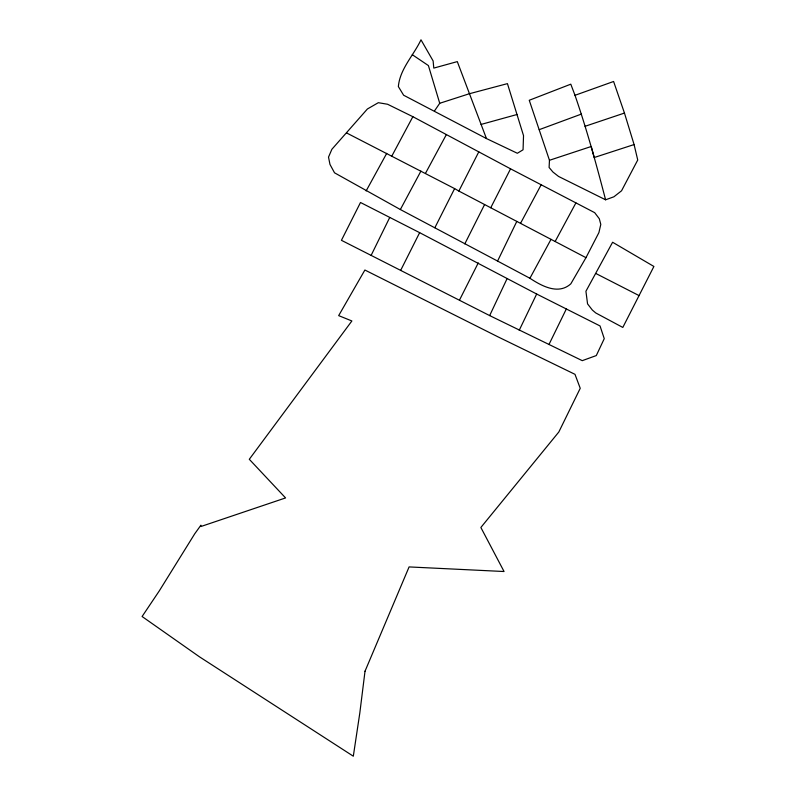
<?xml version="1.0" encoding="UTF-8"?>
<svg xmlns="http://www.w3.org/2000/svg" width="796" height="796" viewBox="0 0 796 796"><rect width="100%" height="100%" fill="white"/><g stroke="black" fill="none" stroke-linecap="round" stroke-linejoin="round"><path stroke-width="1.19" d="M575.001 95.311L570.792 84.177L529.25 100.276L549.459 160.285L549.101 167.468L552.961 172.055L558.563 176.443L605.597 199.796L613.905 196.791L621.547 190.791L637.735 160.006L634.084 144.564L624.462 113.062L613.597 81.481L575.001 95.311C586.851 129.579 596.423 164.613 605.597 199.796M400.597 270.501L419.641 232.661L360.498 202.492L341.434 240.312L489.659 315.594L582.264 360.658L596.303 355.563L604.254 338.658L600.035 325.942L536.663 294.022L419.641 232.661M371.165 255.307L389.692 217.557M489.659 315.594L507.092 278.62M519.231 330.26L536.663 294.022M497.58 261.068L400.358 209.537L334.529 172.812L329.972 164.424L328.519 157.111L331.882 149.28L367.394 108.992L378.319 102.694L387.592 104.256L412.865 116.694L510.554 168.822L594.682 212.661L599.298 218.731L600.801 224.392L598.91 232.591L585.975 257.665L570.812 283.844C558.285 295.167 541.678 285.973 529.917 278.272L497.58 261.068L516.803 221.407M548.961 344.519L566.424 308.778M464.804 243.884L484.595 204.532M434.865 227.736L454.606 188.602L346.588 132.942M459.581 299.923L478.267 262.889M585.975 257.665L458.864 191.05L478.784 151.867M490.744 207.756L510.554 168.822M639.049 295.585L622.81 327.435L595.756 312.957L592.353 310.062L587.557 303.873L585.926 291.266L612.602 242.253L653.904 266.461L639.049 295.585L595.856 273.496M391.821 156.086L412.865 116.694M400.358 209.537L420.925 171.1M520.524 223.358L541.18 184.742M425.522 173.259L446.238 134.813M555.14 241.496L575.906 202.9M529.917 278.272L551.011 239.337M366.13 190.95L386.717 153.349M486.455 138.554L457.302 61.61L433.79 68.098L433.124 60.944L420.985 39.8C413.681 55.352 399.9 68.914 398.358 86.565L403.622 95.222L486.455 138.554L517.35 153.27L523.062 149.787L523.529 135.638L507.44 83.63L469.252 93.769L439.73 103.281L434.497 110.923M624.462 113.062L585.02 126.315M539.22 129.668L581.508 114.047M549.459 160.285L591.239 146.494L594.204 157.528L634.084 144.564M481.073 124.435L517.171 114.465M454.606 188.602L458.864 191.05M412.298 54.705L428.407 65.58L439.73 103.281M365.016 671.217L359.812 713.007L353.315 756.2L199.458 656.809L142.096 616.512L159.309 590.861L194.761 533.748L200.91 525.221L200.95 526.504L285.575 497.928L249.297 459.292L351.882 320.967L338.668 315.624L364.886 270.023L497.938 336.817L574.991 374.329L580.234 388.299L558.822 431.999L480.864 527.479L504.057 571.518L409.094 566.921L365.016 671.217"/></g></svg>
